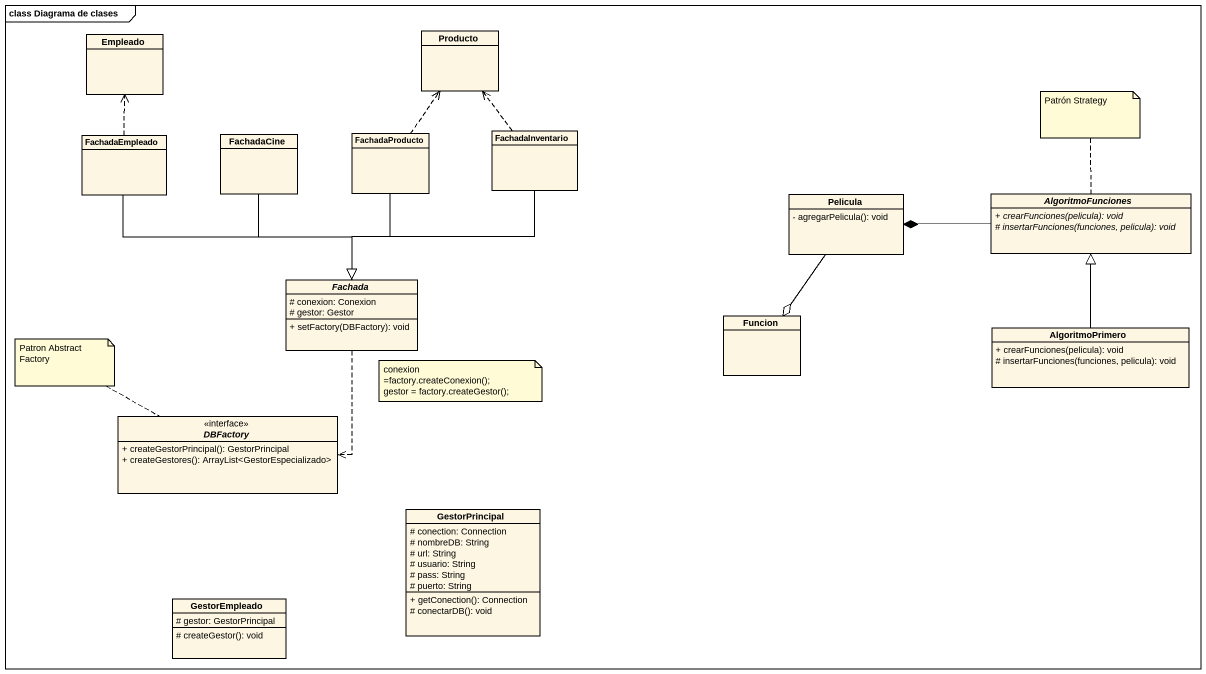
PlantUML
@startuml
mainframe class Diagrama de clases
hide circle
hide empty members
skinparam classAttributeIconSize 0
class Empleado
class Producto
class FachadaEmpleado
class FachadaCine
class FachadaProducto
class FachadaInventario
class Pelicula {
  - agregarPelicula(): void
}
abstract class AlgoritmoFunciones {
  {abstract} + crearFunciones(pelicula): void
  {abstract} # insertarFunciones(funciones, pelicula): void
}
abstract class Fachada {
  # conexion: Conexion
  # gestor: Gestor
  + setFactory(DBFactory): void
}
class Funcion
class AlgoritmoPrimero {
  + crearFunciones(pelicula): void
  # insertarFunciones(funciones, pelicula): void
}
interface DBFactory {
  + createGestorPrincipal(): GestorPrincipal
  + createGestores(): ArrayList<GestorEspecializado>
}
class GestorPrincipal {
  # conection: Connection
  # nombreDB: String
  # url: String
  # usuario: String
  # pass: String
  # puerto: String
  + getConection(): Connection
  # conectarDB(): void
}
class GestorEmpleado {
  # gestor: GestorPrincipal
  # createGestor(): void
}
FachadaEmpleado .up.> Empleado
FachadaEmpleado --|> Fachada
FachadaCine --|> Fachada
FachadaProducto .up.> Producto
FachadaProducto --|> Fachada
FachadaInventario .up.> Producto
FachadaInventario --|> Fachada
Pelicula --o Funcion
AlgoritmoFunciones -left-* Pelicula
Fachada ..> DBFactory
AlgoritmoPrimero -up-|> AlgoritmoFunciones
note top of AlgoritmoFunciones : Patrón Strategy
note left of DBFactory : Patron Abstract Factory
note as N3
  conexion =factory.createConexion();
  gestor = factory.createGestor();
end note
@enduml
